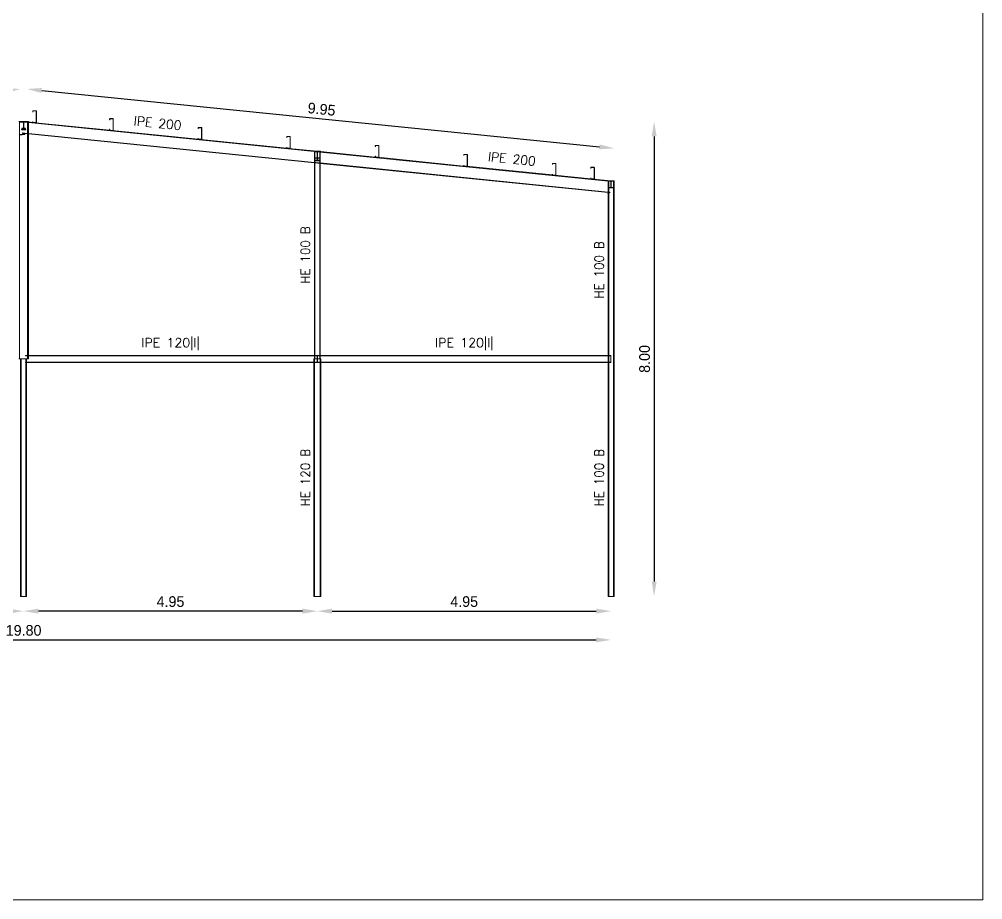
# Model space of a CAD drawing. Header units: millimetres. Extents: x 0 to 149, y -64 to 103.
# Drawn here: x 25.76 to 42, y 25.66 to 40.5 of the extents above; entities that cross this region are included whole.
import ezdxf
from ezdxf.enums import TextEntityAlignment as Align

# ---------------------------------------------------------------- set-up
doc = ezdxf.new("R2010")
doc.units = ezdxf.units.MM
for name, color, linetype, lineweight in [('BARRAS_DE_ACERO', 7, 'Continuous', 9), ('COTAS', 13, 'Continuous', 9), ('RECUAD_LIMITES', 2, 'Continuous', 0), ('REFERENCIA_DE_LAS_BARRAS', 2, 'Continuous', 9)]:
    doc.layers.add(name, color=color, linetype=linetype, lineweight=lineweight)
doc.styles.add('CYPETXT', font='romans__.ttf', dxfattribs={"height": 0.2})
doc.styles.add('RomanS', font='')
doc.styles.get('RomanS').set_extended_font_data('Porsche')
doc.dimstyles.new('100-color', dxfattribs={"dimtxt": 0.18, "dimasz": 0.25, "dimexe": 0, "dimexo": 0.5, "dimgap": 0.07, "dimtad": 1, "dimzin": 4, "dimdsep": 46, "dimtxsty": 'RomanS', "dimcen": 0.1, "dimse1": 1, "dimse2": 1, "dimadec": 0, "dimazin": 0, "dimtfac": 1, "dimtix": 1, "dimtmove": 2, "dimatfit": 3, "dimfxl": 1, "dimtvp": 1.058824, "dimtolj": 1, "dimtzin": 1, "dimarcsym": 0})

# ---------------------------------------------------------------- blocks, each defined once
blk = doc.blocks.new('*D355')
at = {"layer": 'COTAS', "color": 0, "lineweight": -2, "transparency": 16777216}
blk.add_line((30.536, 30.527), (26.086, 30.527), dxfattribs=at)
at = {"layer": 'COTAS', "color": 0, "transparency": 16777216}
for points in [[(26.086, 30.569), (26.086, 30.485), (25.836, 30.527)], [(30.536, 30.569), (30.536, 30.485), (30.786, 30.527)]]:
    blk.add_solid(points, dxfattribs=at)
at = {"layer": 'Defpoints', "color": 0, "transparency": 16777216}
for p in [(25.836, 30.776), (30.786, 30.776), (25.836, 30.527)]:
    blk.add_point(p, dxfattribs=at)
at = {"layer": 'COTAS', "color": 0, "transparency": 16777216, "insert": (28.311, 30.687), "char_height": 0.18, "attachment_point": 5, "style": 'RomanS'}
blk.add_mtext('\\A1;4.95', dxfattribs=at)
blk = doc.blocks.new('*D356')
at = {"layer": 'COTAS', "color": 0, "lineweight": -2, "transparency": 16777216}
blk.add_line((16.186, 30.042), (35.486, 30.042), dxfattribs=at)
at = {"layer": 'COTAS', "color": 0, "transparency": 16777216}
for points in [[(16.186, 30.084), (16.186, 30.001), (15.936, 30.042)], [(35.486, 30.084), (35.486, 30.001), (35.736, 30.042)]]:
    blk.add_solid(points, dxfattribs=at)
at = {"layer": 'Defpoints', "color": 0, "transparency": 16777216}
for p in [(15.936, 30.776), (35.736, 30.776), (35.736, 30.042)]:
    blk.add_point(p, dxfattribs=at)
at = {"layer": 'COTAS', "color": 0, "transparency": 16777216, "insert": (25.836, 30.202), "char_height": 0.18, "attachment_point": 5, "style": 'RomanS'}
blk.add_mtext('\\A1;19.80', dxfattribs=at)
blk = doc.blocks.new('*D359')
at = {"layer": 'COTAS', "color": 0, "lineweight": -2, "transparency": 16777216}
blk.add_line((31.036, 30.527), (35.486, 30.527), dxfattribs=at)
at = {"layer": 'COTAS', "color": 0, "transparency": 16777216}
for points in [[(31.036, 30.569), (31.036, 30.485), (30.786, 30.527)], [(35.486, 30.569), (35.486, 30.485), (35.736, 30.527)]]:
    blk.add_solid(points, dxfattribs=at)
at = {"layer": 'Defpoints', "color": 0, "transparency": 16777216}
for p in [(30.786, 30.776), (35.736, 30.776), (35.736, 30.527)]:
    blk.add_point(p, dxfattribs=at)
at = {"layer": 'COTAS', "color": 0, "transparency": 16777216, "insert": (33.261, 30.687), "char_height": 0.18, "attachment_point": 5, "style": 'RomanS'}
blk.add_mtext('\\A1;4.95', dxfattribs=at)
blk = doc.blocks.new('*D361')
at = {"layer": 'COTAS', "color": 0, "lineweight": -2, "transparency": 16777216}
blk.add_line((14.577, 38.526), (14.577, 35.026), dxfattribs=at)
at = {"layer": 'COTAS', "color": 0, "transparency": 16777216}
for points in [[(14.535, 38.526), (14.618, 38.526), (14.577, 38.776)], [(14.535, 35.026), (14.618, 35.026), (14.577, 34.776)]]:
    blk.add_solid(points, dxfattribs=at)
at = {"layer": 'Defpoints', "color": 0, "transparency": 16777216}
for p in [(25.836, 38.776), (14.577, 34.776), (25.836, 34.776)]:
    blk.add_point(p, dxfattribs=at)
at = {"layer": 'COTAS', "color": 0, "transparency": 16777216, "insert": (14.417, 36.776), "char_height": 0.18, "attachment_point": 5, "rotation": 90, "style": 'RomanS'}
blk.add_mtext('\\A1;4.00', dxfattribs=at)
blk = doc.blocks.new('*D363')
at = {"layer": 'COTAS', "color": 0, "lineweight": -2, "transparency": 16777216}
blk.add_line((36.462, 38.526), (36.462, 31.026), dxfattribs=at)
at = {"layer": 'COTAS', "color": 0, "transparency": 16777216}
for points in [[(36.421, 38.526), (36.504, 38.526), (36.462, 38.776)], [(36.421, 31.026), (36.504, 31.026), (36.462, 30.776)]]:
    blk.add_solid(points, dxfattribs=at)
at = {"layer": 'Defpoints', "color": 0, "transparency": 16777216}
for p in [(25.836, 38.776), (25.836, 30.776), (36.462, 30.776)]:
    blk.add_point(p, dxfattribs=at)
at = {"layer": 'COTAS', "color": 0, "transparency": 16777216, "insert": (36.302, 34.776), "char_height": 0.18, "attachment_point": 5, "rotation": 90, "style": 'RomanS'}
blk.add_mtext('\\A1;8.00', dxfattribs=at)
blk = doc.blocks.new('*D364')
at = {"layer": 'COTAS', "color": 0, "lineweight": -2, "transparency": 16777216}
blk.add_line((16.186, 30.527), (25.586, 30.527), dxfattribs=at)
at = {"layer": 'COTAS', "color": 0, "transparency": 16777216}
for points in [[(16.186, 30.569), (16.186, 30.485), (15.936, 30.527)], [(25.586, 30.569), (25.586, 30.485), (25.836, 30.527)]]:
    blk.add_solid(points, dxfattribs=at)
at = {"layer": 'Defpoints', "color": 0, "transparency": 16777216}
for p in [(15.936, 30.776), (25.836, 30.776), (25.836, 30.527)]:
    blk.add_point(p, dxfattribs=at)
at = {"layer": 'COTAS', "color": 0, "transparency": 16777216, "insert": (20.886, 30.687), "char_height": 0.18, "attachment_point": 5, "style": 'RomanS'}
blk.add_mtext('\\A1;9.90', dxfattribs=at)
blk = doc.blocks.new('*D365')
at = {"layer": 'COTAS', "color": 0, "lineweight": -2, "transparency": 16777216}
blk.add_line((16.13, 38.348), (25.532, 39.298), dxfattribs=at)
at = {"layer": 'COTAS', "color": 0, "transparency": 16777216}
for points in [[(25.528, 39.339), (25.537, 39.256), (25.781, 39.323)], [(16.126, 38.389), (16.134, 38.306), (15.881, 38.323)]]:
    blk.add_solid(points, dxfattribs=at)
at = {"layer": 'Defpoints', "color": 0, "transparency": 16777216}
for p in [(25.781, 39.323), (25.836, 38.776), (15.936, 37.776)]:
    blk.add_point(p, dxfattribs=at)
at = {"layer": 'COTAS', "color": 0, "transparency": 16777216, "insert": (20.815, 38.982), "char_height": 0.18, "attachment_point": 5, "rotation": 5.7679, "style": 'RomanS'}
blk.add_mtext('\\A1;9.95', dxfattribs=at)
blk = doc.blocks.new('*D366')
at = {"layer": 'COTAS', "color": 0, "lineweight": -2, "transparency": 16777216}
blk.add_line((26.141, 39.299), (35.543, 38.349), dxfattribs=at)
at = {"layer": 'COTAS', "color": 0, "transparency": 16777216}
for points in [[(26.145, 39.34), (26.136, 39.257), (25.892, 39.324)], [(35.547, 38.39), (35.539, 38.307), (35.792, 38.324)]]:
    blk.add_solid(points, dxfattribs=at)
at = {"layer": 'Defpoints', "color": 0, "transparency": 16777216}
for p in [(25.836, 38.776), (35.792, 38.324), (35.736, 37.776)]:
    blk.add_point(p, dxfattribs=at)
at = {"layer": 'COTAS', "color": 0, "transparency": 16777216, "insert": (30.858, 38.983), "char_height": 0.18, "attachment_point": 5, "rotation": 354.2321, "style": 'RomanS'}
blk.add_mtext('\\A1;9.95', dxfattribs=at)

msp = doc.modelspace()

# ---------------------------------------------------------------- linework, layer by layer
at = {"layer": 'BARRAS_DE_ACERO'}
for p, q in [((25.993, 38.954), (25.992, 38.953)), ((25.992, 38.951), (25.992, 38.953)), ((25.992, 38.936), (25.992, 38.951)), ((25.992, 38.936), (25.994, 38.936)), ((25.995, 38.955), (25.993, 38.954)), ((25.994, 38.952), (25.995, 38.953)), ((25.994, 38.951), (25.994, 38.952)), ((25.994, 38.951), (25.994, 38.936)), ((25.995, 38.955), (25.997, 38.956)), ((25.995, 38.953), (25.996, 38.953)), ((25.996, 38.953), (25.997, 38.954)), ((25.997, 38.954), (26.048, 38.954)), ((26.049, 38.955), (26.051, 38.954)), ((26.049, 38.953), (26.05, 38.952)), ((26.05, 38.952), (26.05, 38.951)), ((26.05, 38.951), (26.05, 38.76)), ((26.052, 38.953), (26.051, 38.954)), ((26.052, 38.953), (26.052, 38.951)), ((26.052, 38.76), (26.052, 38.951)), ((27.285, 38.82), (27.286, 38.822)), ((27.285, 38.82), (27.285, 38.805)), ((27.287, 38.824), (27.286, 38.822)), ((27.287, 38.824), (27.288, 38.825)), ((27.287, 38.82), (27.288, 38.821)), ((27.287, 38.805), (27.287, 38.82)), ((27.288, 38.825), (27.29, 38.825)), ((27.288, 38.822), (27.289, 38.823)), ((27.288, 38.822), (27.288, 38.821)), ((27.288, 38.82), (27.288, 38.821)), ((27.288, 38.82), (27.288, 38.805)), ((27.289, 38.823), (27.29, 38.823)), ((27.29, 38.825), (27.341, 38.825)), ((27.341, 38.823), (27.29, 38.823)), ((27.34, 38.822), (27.29, 38.822)), ((27.29, 38.822), (27.29, 38.822)), ((27.34, 38.822), (27.341, 38.822)), ((27.343, 38.825), (27.341, 38.825)), ((27.341, 38.823), (27.342, 38.823)), ((27.341, 38.822), (27.342, 38.822)), ((27.343, 38.822), (27.342, 38.823)), ((27.342, 38.822), (27.343, 38.821)), ((27.344, 38.824), (27.343, 38.825)), ((27.343, 38.821), (27.343, 38.822)), ((27.343, 38.821), (27.343, 38.82)), ((27.343, 38.821), (27.343, 38.82)), ((27.343, 38.629), (27.343, 38.82)), ((27.343, 38.82), (27.343, 38.63)), ((27.345, 38.82), (27.345, 38.82)), ((27.345, 38.82), (27.345, 38.82)), ((27.345, 38.63), (27.345, 38.82)), ((25.8, 38.772), (25.769, 38.769)), ((25.769, 38.76), (25.834, 38.766)), ((25.769, 38.557), (25.769, 38.76)), ((25.836, 38.776), (25.8, 38.776)), ((25.8, 38.772), (25.8, 38.776)), ((25.8, 38.769), (25.8, 38.772)), ((25.834, 38.769), (25.8, 38.769)), ((25.804, 38.662), (25.834, 38.662)), ((25.804, 38.662), (25.804, 38.656)), ((25.824, 38.656), (25.804, 38.656)), ((25.824, 38.656), (25.834, 38.656)), ((25.834, 38.769), (25.834, 38.766)), ((25.834, 38.766), (25.834, 38.662)), ((25.839, 38.776), (25.836, 38.776)), ((25.839, 38.769), (25.873, 38.769)), ((25.839, 38.767), (25.903, 38.76)), ((25.839, 38.662), (25.839, 38.672)), ((25.839, 38.656), (25.839, 38.662)), ((25.839, 38.662), (25.839, 38.662)), ((25.849, 38.656), (25.839, 38.656)), ((25.839, 38.643), (25.839, 38.656)), ((25.868, 38.656), (25.849, 38.656)), ((25.868, 38.662), (25.868, 38.656)), ((25.873, 38.776), (25.873, 38.772)), ((25.873, 38.772), (25.903, 38.769)), ((25.873, 38.772), (25.873, 38.769)), ((25.903, 38.776), (25.903, 38.769)), ((25.903, 38.769), (25.903, 38.76)), ((25.903, 38.576), (25.903, 38.76)), ((25.916, 38.776), (25.916, 38.768)), ((25.916, 38.768), (25.992, 38.76)), ((25.916, 38.759), (25.916, 38.768)), ((25.916, 38.759), (25.916, 38.575)), ((30.731, 38.273), (25.916, 38.759)), ((25.992, 38.776), (25.992, 38.76)), ((25.992, 38.776), (25.994, 38.776)), ((25.992, 38.76), (25.992, 38.76)), ((25.992, 38.76), (25.992, 38.758)), ((25.993, 38.757), (25.992, 38.758)), ((25.995, 38.756), (25.993, 38.757)), ((25.994, 38.76), (25.994, 38.776)), ((26.016, 38.758), (25.994, 38.76)), ((25.994, 38.76), (25.994, 38.76)), ((25.994, 38.76), (25.994, 38.759)), ((25.994, 38.759), (25.995, 38.758)), ((25.995, 38.758), (25.996, 38.758)), ((25.995, 38.756), (25.997, 38.756)), ((25.997, 38.758), (25.996, 38.758)), ((25.997, 38.758), (26.016, 38.758)), ((25.997, 38.756), (26.035, 38.756)), ((26.048, 38.758), (26.016, 38.758)), ((26.035, 38.756), (27.285, 38.629)), ((26.048, 38.756), (26.035, 38.756)), ((26.048, 38.758), (26.049, 38.758)), ((26.048, 38.758), (26.048, 38.758)), ((26.048, 38.756), (26.049, 38.756)), ((26.05, 38.759), (26.049, 38.758)), ((26.049, 38.756), (26.051, 38.757)), ((26.05, 38.76), (26.05, 38.759)), ((26.051, 38.757), (26.052, 38.758)), ((26.052, 38.76), (26.052, 38.758)), ((27.287, 38.805), (27.285, 38.805)), ((27.285, 38.805), (27.285, 38.805)), ((27.285, 38.645), (27.285, 38.629)), ((27.285, 38.645), (27.285, 38.645)), ((27.285, 38.645), (27.287, 38.645)), ((27.288, 38.805), (27.287, 38.805)), ((27.288, 38.645), (27.287, 38.645)), ((27.287, 38.645), (27.287, 38.629)), ((27.288, 38.63), (27.288, 38.645)), ((28.778, 38.671), (28.779, 38.673)), ((28.778, 38.67), (28.778, 38.671)), ((28.778, 38.654), (28.778, 38.67)), ((28.78, 38.654), (28.778, 38.654)), ((28.781, 38.674), (28.779, 38.673)), ((28.781, 38.671), (28.78, 38.671)), ((28.78, 38.67), (28.78, 38.671)), ((28.781, 38.67), (28.78, 38.669)), ((28.78, 38.654), (28.78, 38.67)), ((28.78, 38.669), (28.78, 38.654)), ((28.78, 38.654), (28.78, 38.654)), ((28.781, 38.674), (28.782, 38.674)), ((28.782, 38.672), (28.781, 38.672)), ((28.781, 38.672), (28.781, 38.671)), ((28.782, 38.674), (28.833, 38.674)), ((28.782, 38.672), (28.833, 38.672)), ((28.783, 38.672), (28.782, 38.671)), ((28.783, 38.672), (28.833, 38.672)), ((28.833, 38.674), (28.835, 38.674)), ((28.833, 38.672), (28.834, 38.672)), ((28.833, 38.672), (28.834, 38.671)), ((28.835, 38.671), (28.834, 38.672)), ((28.835, 38.671), (28.834, 38.671)), ((28.837, 38.673), (28.835, 38.674)), ((28.835, 38.671), (28.835, 38.67)), ((28.835, 38.669), (28.835, 38.67)), ((28.835, 38.479), (28.835, 38.669)), ((28.836, 38.479), (28.836, 38.67)), ((28.837, 38.671), (28.837, 38.673)), ((28.837, 38.671), (28.838, 38.67)), ((28.838, 38.67), (28.838, 38.669)), ((28.838, 38.669), (28.838, 38.669)), ((28.838, 38.479), (28.838, 38.669)), ((28.838, 38.669), (28.838, 38.479)), ((25.858, 38.566), (25.769, 38.557)), ((25.769, 38.548), (25.859, 38.557)), ((25.769, 38.557), (25.769, 38.548)), ((25.769, 38.548), (25.769, 34.776)), ((25.8, 38.643), (25.823, 38.643)), ((25.8, 38.636), (25.8, 38.643)), ((25.831, 38.636), (25.8, 38.636)), ((25.817, 38.585), (25.816, 38.577)), ((25.816, 38.577), (25.857, 38.573)), ((25.821, 38.585), (25.817, 38.585)), ((25.821, 38.585), (25.856, 38.581)), ((25.834, 38.643), (25.823, 38.643)), ((25.831, 38.636), (25.851, 38.636)), ((25.85, 38.643), (25.839, 38.643)), ((25.851, 38.636), (25.851, 38.636)), ((25.851, 38.636), (25.873, 38.636)), ((25.857, 38.573), (25.903, 38.568)), ((25.858, 38.566), (25.859, 38.557)), ((25.873, 38.643), (25.86, 38.643)), ((25.873, 38.643), (25.873, 38.636)), ((25.903, 38.576), (25.903, 38.568)), ((25.903, 34.836), (25.903, 38.568)), ((25.916, 38.567), (25.916, 34.836)), ((25.916, 38.567), (30.736, 38.08)), ((27.285, 38.629), (27.285, 38.629)), ((27.285, 38.629), (27.285, 38.629)), ((27.286, 38.628), (27.285, 38.629)), ((27.286, 38.628), (27.287, 38.626)), ((27.287, 38.626), (27.288, 38.625)), ((27.288, 38.63), (27.288, 38.629)), ((27.288, 38.628), (27.288, 38.629)), ((27.304, 38.627), (27.288, 38.629)), ((27.288, 38.628), (27.288, 38.628)), ((27.289, 38.627), (27.288, 38.628)), ((27.288, 38.625), (27.29, 38.625)), ((27.29, 38.627), (27.289, 38.627)), ((27.309, 38.627), (27.29, 38.627)), ((27.29, 38.625), (27.329, 38.625)), ((27.341, 38.627), (27.309, 38.627)), ((28.778, 38.479), (27.329, 38.625)), ((27.34, 38.627), (27.341, 38.628)), ((27.341, 38.628), (27.342, 38.628)), ((27.342, 38.627), (27.341, 38.627)), ((27.342, 38.628), (27.343, 38.629)), ((27.343, 38.628), (27.342, 38.627)), ((27.343, 38.63), (27.343, 38.629)), ((27.343, 38.629), (27.343, 38.628)), ((27.343, 38.628), (27.343, 38.628)), ((27.345, 38.63), (27.345, 38.629)), ((27.345, 38.628), (27.345, 38.629)), ((28.78, 38.494), (28.78, 38.494)), ((28.78, 38.479), (28.78, 38.494)), ((28.78, 38.494), (28.78, 38.479)), ((30.27, 38.519), (30.27, 38.503)), ((30.27, 38.503), (30.272, 38.503)), ((30.272, 38.522), (30.273, 38.523)), ((30.272, 38.52), (30.273, 38.521)), ((30.272, 38.52), (30.272, 38.519)), ((30.275, 38.523), (30.273, 38.523)), ((30.273, 38.52), (30.274, 38.521)), ((30.274, 38.521), (30.273, 38.521)), ((30.273, 38.52), (30.273, 38.519)), ((30.273, 38.518), (30.273, 38.519)), ((30.273, 38.518), (30.273, 38.503)), ((30.275, 38.521), (30.274, 38.521)), ((30.274, 38.521), (30.275, 38.521)), ((30.326, 38.523), (30.275, 38.523)), ((30.275, 38.521), (30.325, 38.521)), ((30.326, 38.521), (30.275, 38.521)), ((30.326, 38.521), (30.325, 38.521)), ((30.327, 38.523), (30.326, 38.523)), ((30.327, 38.521), (30.326, 38.521)), ((30.326, 38.521), (30.327, 38.52)), ((30.327, 38.523), (30.329, 38.522)), ((30.328, 38.521), (30.327, 38.521)), ((30.328, 38.519), (30.327, 38.52)), ((30.328, 38.52), (30.328, 38.521)), ((30.328, 38.52), (30.328, 38.519)), ((30.328, 38.519), (30.328, 38.518)), ((30.328, 38.328), (30.328, 38.519)), ((30.328, 38.518), (30.328, 38.328)), ((30.33, 38.521), (30.329, 38.522)), ((30.33, 38.521), (30.33, 38.519)), ((30.33, 38.518), (30.33, 38.519)), ((30.33, 38.518), (30.33, 38.328)), ((30.33, 38.518), (30.33, 38.518)), ((28.778, 38.479), (28.778, 38.477)), ((28.778, 38.479), (28.778, 38.479)), ((28.779, 38.475), (28.778, 38.477)), ((28.781, 38.474), (28.779, 38.475)), ((28.78, 38.479), (28.78, 38.478)), ((28.781, 38.478), (28.78, 38.478)), ((28.78, 38.478), (28.78, 38.478)), ((28.781, 38.477), (28.78, 38.478)), ((28.781, 38.476), (28.781, 38.477)), ((28.781, 38.476), (28.782, 38.476)), ((28.781, 38.474), (28.782, 38.474)), ((28.782, 38.476), (28.802, 38.476)), ((28.821, 38.474), (28.782, 38.474)), ((28.802, 38.476), (28.797, 38.477)), ((28.797, 38.477), (28.833, 38.477)), ((28.833, 38.476), (28.802, 38.476)), ((28.833, 38.474), (28.821, 38.474)), ((28.833, 38.477), (28.834, 38.477)), ((28.833, 38.476), (28.834, 38.476)), ((28.835, 38.477), (28.834, 38.476)), ((28.834, 38.477), (28.835, 38.477)), ((28.835, 38.478), (28.835, 38.479)), ((28.835, 38.477), (28.836, 38.478)), ((28.835, 38.477), (28.835, 38.478)), ((28.836, 38.478), (28.836, 38.479)), ((28.837, 38.477), (28.838, 38.479)), ((28.837, 38.477), (28.837, 38.475)), ((28.838, 38.479), (28.838, 38.479)), ((28.838, 38.479), (28.838, 38.479)), ((30.272, 38.343), (30.27, 38.343)), ((30.27, 38.343), (30.27, 38.328)), ((30.27, 38.328), (30.27, 38.328)), ((30.271, 38.326), (30.272, 38.325)), ((30.272, 38.327), (30.272, 38.328)), ((30.273, 38.326), (30.272, 38.327)), ((30.273, 38.324), (30.272, 38.325)), ((30.273, 38.343), (30.273, 38.328)), ((30.273, 38.328), (30.273, 38.327)), ((30.273, 38.327), (30.289, 38.326)), ((30.274, 38.326), (30.273, 38.326)), ((30.275, 38.323), (30.273, 38.324)), ((30.274, 38.326), (30.275, 38.325)), ((30.294, 38.325), (30.275, 38.325)), ((30.275, 38.323), (30.314, 38.323)), ((30.326, 38.325), (30.294, 38.325)), ((30.327, 38.326), (30.326, 38.325)), ((30.328, 38.327), (30.327, 38.327)), ((30.327, 38.326), (30.328, 38.326)), ((30.329, 38.325), (30.327, 38.324)), ((30.328, 38.327), (30.328, 38.328)), ((30.328, 38.327), (30.328, 38.328)), ((30.328, 38.326), (30.328, 38.327)), ((30.33, 38.326), (30.329, 38.325)), ((30.33, 38.328), (30.33, 38.328)), ((30.33, 38.326), (30.33, 38.328)), ((31.763, 38.37), (31.764, 38.371)), ((31.763, 38.368), (31.763, 38.37)), ((31.763, 38.353), (31.763, 38.368)), ((31.763, 38.353), (31.765, 38.353)), ((31.766, 38.37), (31.765, 38.37)), ((31.765, 38.369), (31.765, 38.37)), ((31.765, 38.369), (31.766, 38.369)), ((31.765, 38.368), (31.765, 38.369)), ((31.765, 38.353), (31.765, 38.368)), ((31.765, 38.353), (31.765, 38.353)), ((31.766, 38.37), (31.767, 38.371)), ((31.767, 38.37), (31.766, 38.369)), ((31.767, 38.371), (31.818, 38.371)), ((31.767, 38.37), (31.768, 38.37)), ((31.818, 38.37), (31.768, 38.37)), ((31.818, 38.371), (31.819, 38.37)), ((31.819, 38.37), (31.818, 38.37)), ((31.819, 38.37), (31.82, 38.37)), ((31.819, 38.369), (31.819, 38.37)), ((31.82, 38.369), (31.819, 38.369)), ((31.82, 38.372), (31.821, 38.371)), ((31.82, 38.369), (31.82, 38.37)), ((31.82, 38.369), (31.821, 38.368)), ((31.82, 38.368), (31.82, 38.369)), ((31.82, 38.178), (31.82, 38.368)), ((31.823, 38.178), (31.823, 38.368)), ((31.823, 38.178), (31.823, 38.368)), ((31.823, 38.368), (31.823, 38.368)), ((31.823, 38.368), (31.823, 38.368)), ((30.731, 38.273), (30.736, 38.272)), ((30.736, 38.272), (30.736, 38.266)), ((30.736, 38.088), (30.736, 38.266)), ((30.745, 38.268), (30.745, 38.276)), ((30.746, 38.268), (30.745, 38.268)), ((30.746, 38.268), (30.746, 38.123)), ((30.754, 38.162), (30.774, 38.162)), ((30.775, 38.162), (30.774, 38.162)), ((30.784, 38.268), (30.784, 38.267)), ((30.784, 38.162), (30.784, 38.156)), ((30.786, 38.276), (30.827, 38.276)), ((30.789, 38.268), (30.789, 38.267)), ((30.789, 38.268), (30.826, 38.268)), ((30.789, 38.156), (30.789, 38.162)), ((30.818, 38.162), (30.789, 38.162)), ((30.818, 38.162), (30.818, 38.156)), ((30.827, 38.268), (30.826, 38.268)), ((30.826, 38.263), (30.826, 38.123)), ((30.827, 38.271), (30.827, 38.274)), ((30.827, 38.268), (30.827, 38.271)), ((30.841, 38.276), (30.836, 38.276)), ((30.841, 38.27), (30.836, 38.271)), ((30.841, 38.276), (30.841, 38.27)), ((30.841, 38.27), (31.763, 38.177)), ((31.763, 38.193), (31.765, 38.193)), ((31.763, 38.193), (31.763, 38.177)), ((31.763, 38.177), (31.763, 38.175)), ((31.763, 38.177), (31.763, 38.177)), ((31.764, 38.174), (31.763, 38.175)), ((31.765, 38.173), (31.764, 38.174)), ((31.765, 38.193), (31.765, 38.193)), ((31.765, 38.178), (31.765, 38.193)), ((31.765, 38.193), (31.765, 38.177)), ((31.765, 38.177), (31.765, 38.177)), ((31.765, 38.177), (31.765, 38.177)), ((31.765, 38.177), (31.765, 38.176)), ((31.765, 38.176), (31.765, 38.175)), ((31.766, 38.175), (31.765, 38.175)), ((31.767, 38.173), (31.765, 38.173)), ((31.767, 38.175), (31.766, 38.175)), ((31.786, 38.175), (31.767, 38.175)), ((31.806, 38.173), (31.767, 38.173)), ((31.818, 38.175), (31.786, 38.175)), ((31.818, 38.175), (31.819, 38.175)), ((31.819, 38.175), (31.818, 38.175)), ((31.82, 38.173), (31.818, 38.173)), ((31.82, 38.177), (31.819, 38.176)), ((31.819, 38.176), (31.819, 38.175)), ((31.819, 38.175), (31.82, 38.175)), ((31.82, 38.178), (31.82, 38.177)), ((31.82, 38.175), (31.82, 38.176)), ((31.822, 38.175), (31.823, 38.177)), ((31.823, 38.178), (31.823, 38.178)), ((31.823, 38.177), (31.823, 38.178)), ((33.256, 38.221), (33.255, 38.219)), ((33.255, 38.219), (33.255, 38.217)), ((33.255, 38.202), (33.255, 38.217)), ((33.257, 38.202), (33.255, 38.202)), ((33.258, 38.222), (33.256, 38.221)), ((33.257, 38.218), (33.258, 38.219)), ((33.257, 38.217), (33.257, 38.218)), ((33.257, 38.217), (33.257, 38.202)), ((33.258, 38.222), (33.26, 38.222)), ((33.259, 38.22), (33.258, 38.219)), ((33.259, 38.22), (33.26, 38.22)), ((33.26, 38.222), (33.311, 38.222)), ((33.311, 38.22), (33.26, 38.22)), ((33.312, 38.222), (33.311, 38.222)), ((33.311, 38.22), (33.312, 38.22)), ((33.314, 38.221), (33.312, 38.222)), ((33.312, 38.22), (33.312, 38.219)), ((33.312, 38.219), (33.313, 38.218)), ((33.313, 38.217), (33.313, 38.218)), ((33.313, 38.026), (33.313, 38.217)), ((33.315, 38.219), (33.314, 38.221)), ((33.315, 38.217), (33.315, 38.219)), ((33.315, 38.026), (33.315, 38.217)), ((30.736, 38.08), (30.736, 38.065)), ((30.736, 38.056), (30.736, 38.065)), ((30.736, 34.896), (30.736, 38.056)), ((30.746, 38.123), (30.745, 38.123)), ((30.745, 38.123), (30.745, 38.116)), ((30.745, 38.116), (30.746, 38.116)), ((30.746, 38.123), (30.784, 38.123)), ((30.746, 38.116), (30.77, 38.116)), ((30.746, 38.087), (30.746, 38.116)), ((30.746, 38.087), (30.767, 38.085)), ((30.746, 38.079), (30.746, 34.896)), ((30.746, 38.079), (30.826, 38.071)), ((30.826, 38.079), (30.767, 38.085)), ((30.789, 38.116), (30.77, 38.116)), ((30.784, 38.156), (30.774, 38.156)), ((30.774, 38.156), (30.774, 38.156)), ((30.784, 38.123), (30.784, 38.156)), ((30.784, 38.123), (30.784, 38.123)), ((30.789, 38.156), (30.818, 38.156)), ((30.789, 38.156), (30.789, 38.156)), ((30.789, 38.156), (30.789, 38.123)), ((30.789, 38.123), (30.795, 38.123)), ((30.826, 38.116), (30.789, 38.116)), ((30.826, 38.123), (30.795, 38.123)), ((30.827, 38.123), (30.826, 38.123)), ((30.826, 38.116), (30.827, 38.116)), ((30.826, 38.116), (30.826, 38.079)), ((30.826, 38.071), (30.826, 34.896)), ((30.827, 38.123), (30.827, 38.116)), ((35.686, 37.588), (30.836, 38.078)), ((30.836, 38.07), (35.686, 37.58)), ((30.836, 38.07), (30.836, 38.065)), ((30.836, 38.065), (30.836, 38.056)), ((33.257, 38.042), (33.255, 38.042)), ((33.255, 38.042), (33.255, 38.026)), ((33.255, 38.026), (33.255, 38.026)), ((33.255, 38.025), (33.255, 38.026)), ((33.256, 38.023), (33.255, 38.025)), ((33.257, 38.026), (33.257, 38.042)), ((33.257, 38.026), (33.257, 38.026)), ((33.257, 38.026), (33.279, 38.024)), ((33.257, 38.026), (33.257, 38.025)), ((33.257, 38.025), (33.258, 38.025)), ((33.258, 38.025), (33.259, 38.024)), ((33.259, 38.024), (33.26, 38.024)), ((33.279, 38.024), (33.26, 38.024)), ((33.26, 38.022), (33.299, 38.022)), ((33.311, 38.024), (33.279, 38.024)), ((33.299, 38.022), (34.747, 37.876)), ((33.311, 38.022), (33.299, 38.022)), ((33.311, 38.024), (33.312, 38.024)), ((33.312, 38.022), (33.311, 38.022)), ((33.312, 38.025), (33.312, 38.024)), ((33.313, 38.025), (33.312, 38.025)), ((33.312, 38.022), (33.314, 38.023)), ((33.313, 38.025), (33.313, 38.026)), ((33.314, 38.023), (33.315, 38.025)), ((33.315, 38.025), (33.315, 38.026)), ((34.747, 38.067), (34.748, 38.068)), ((34.747, 38.067), (34.747, 38.051)), ((34.747, 38.051), (34.749, 38.051)), ((34.748, 38.068), (34.749, 38.07)), ((34.75, 38.071), (34.749, 38.07)), ((34.75, 38.068), (34.749, 38.067)), ((34.749, 38.051), (34.749, 38.067)), ((34.752, 38.071), (34.75, 38.071)), ((34.752, 38.069), (34.751, 38.069)), ((34.752, 38.071), (34.803, 38.071)), ((34.752, 38.069), (34.803, 38.069)), ((34.803, 38.071), (34.805, 38.071)), ((34.804, 38.069), (34.803, 38.069)), ((34.804, 38.069), (34.805, 38.068)), ((34.806, 38.07), (34.805, 38.071)), ((34.805, 38.068), (34.805, 38.068)), ((34.807, 38.068), (34.806, 38.07)), ((34.807, 38.067), (34.807, 38.068)), ((34.807, 37.876), (34.807, 38.067)), ((35.395, 38.003), (35.396, 38.004)), ((35.395, 38.001), (35.395, 38.003)), ((35.395, 38.001), (35.395, 37.986)), ((35.397, 38.005), (35.396, 38.004)), ((35.399, 38.006), (35.397, 38.005)), ((35.397, 38.003), (35.398, 38.004)), ((35.397, 37.986), (35.397, 38.001)), ((35.399, 38.004), (35.398, 38.004)), ((35.399, 38.006), (35.45, 38.006)), ((35.399, 38.004), (35.45, 38.004)), ((35.45, 38.006), (35.452, 38.005)), ((35.45, 38.004), (35.451, 38.004)), ((35.451, 38.004), (35.452, 38.003)), ((35.453, 38.004), (35.452, 38.005)), ((35.452, 38.002), (35.452, 38.003)), ((35.453, 38.001), (35.452, 38.002)), ((35.453, 38.004), (35.454, 38.003)), ((35.453, 38.001), (35.453, 37.81)), ((35.455, 38.001), (35.454, 38.003)), ((35.455, 37.81), (35.455, 38.001)), ((34.749, 37.891), (34.747, 37.891)), ((34.747, 37.891), (34.747, 37.876)), ((34.747, 37.876), (34.748, 37.874)), ((34.747, 37.876), (34.747, 37.876)), ((34.749, 37.876), (34.749, 37.891)), ((34.75, 37.875), (34.749, 37.876)), ((34.771, 37.873), (34.75, 37.875)), ((34.75, 37.875), (34.75, 37.874)), ((34.75, 37.875), (34.75, 37.875)), ((34.751, 37.873), (34.75, 37.874)), ((34.752, 37.873), (34.751, 37.873)), ((34.771, 37.873), (34.752, 37.873)), ((34.791, 37.871), (34.752, 37.871)), ((34.803, 37.873), (34.771, 37.873)), ((34.803, 37.871), (34.791, 37.871)), ((34.804, 37.873), (34.803, 37.873)), ((34.803, 37.871), (34.805, 37.871)), ((34.804, 37.873), (34.805, 37.874)), ((34.805, 37.875), (34.805, 37.876)), ((34.805, 37.874), (34.805, 37.875)), ((34.805, 37.871), (34.806, 37.872)), ((34.806, 37.872), (34.807, 37.874)), ((34.807, 37.874), (34.807, 37.876)), ((35.395, 37.986), (35.397, 37.986)), ((35.395, 37.826), (35.397, 37.826)), ((35.395, 37.826), (35.395, 37.81)), ((35.395, 37.81), (35.395, 37.81)), ((35.397, 37.809), (35.398, 37.808)), ((35.398, 37.808), (35.399, 37.808)), ((35.438, 37.806), (35.399, 37.806)), ((35.45, 37.808), (35.418, 37.808)), ((35.45, 37.806), (35.438, 37.806)), ((35.451, 37.808), (35.45, 37.808)), ((35.45, 37.806), (35.452, 37.806)), ((35.451, 37.808), (35.452, 37.809)), ((35.452, 37.809), (35.453, 37.81)), ((35.452, 37.809), (35.452, 37.809)), ((35.452, 37.806), (35.453, 37.807)), ((35.454, 37.809), (35.453, 37.807)), ((35.454, 37.809), (35.455, 37.81)), ((35.686, 37.772), (35.686, 37.588)), ((35.696, 37.771), (35.696, 37.587)), ((35.704, 37.77), (35.696, 37.771)), ((35.704, 37.77), (35.704, 37.769)), ((35.704, 37.769), (35.714, 37.769)), ((35.734, 37.767), (35.734, 37.662)), ((35.768, 37.776), (35.736, 37.776)), ((35.776, 37.776), (35.768, 37.776)), ((35.786, 37.776), (35.776, 37.776)), ((35.791, 37.776), (35.786, 37.776)), ((35.786, 37.776), (35.786, 37.766)), ((35.791, 37.766), (35.791, 37.776)), ((35.681, 37.556), (35.681, 37.565)), ((35.686, 37.565), (35.681, 37.565)), ((35.686, 37.58), (35.686, 37.565)), ((35.686, 37.556), (35.686, 34.876)), ((35.717, 37.585), (35.696, 37.587)), ((35.696, 37.579), (35.716, 37.577)), ((35.696, 37.579), (35.696, 34.876)), ((35.716, 37.577), (35.717, 37.585)), ((35.739, 37.656), (35.768, 37.656)), ((35.768, 37.662), (35.768, 37.656)), ((35.786, 37.556), (35.786, 37.565)), ((35.786, 37.565), (35.791, 37.565)), ((35.786, 34.876), (35.786, 37.556)), ((35.791, 37.556), (35.786, 37.556)), ((35.791, 37.565), (35.791, 37.556)), ((25.769, 34.776), (25.756, 34.776)), ((25.769, 34.776), (25.786, 34.776)), ((25.786, 30.776), (25.786, 34.776)), ((25.796, 34.776), (25.786, 34.776)), ((25.796, 30.776), (25.796, 34.776)), ((25.834, 34.776), (25.796, 34.776)), ((25.834, 34.776), (25.903, 34.776)), ((25.868, 34.829), (25.868, 34.836)), ((25.868, 34.836), (25.903, 34.836)), ((25.876, 34.776), (25.886, 34.776)), ((25.886, 34.722), (25.886, 34.776)), ((25.903, 34.829), (25.903, 34.776)), ((25.903, 34.776), (25.916, 34.776)), ((25.916, 34.829), (25.916, 34.836)), ((25.916, 34.776), (25.916, 34.829)), ((25.916, 34.829), (30.716, 34.829)), ((30.716, 34.836), (30.736, 34.836)), ((30.716, 34.829), (30.736, 34.829)), ((30.737, 34.776), (30.726, 34.776)), ((30.726, 34.716), (30.726, 34.776)), ((30.736, 34.896), (30.736, 34.776)), ((30.736, 34.776), (30.835, 34.776)), ((30.737, 34.722), (30.737, 34.776)), ((30.746, 34.896), (30.746, 34.776)), ((30.746, 34.829), (30.746, 34.836)), ((30.79, 34.829), (30.79, 34.722)), ((30.826, 34.829), (30.79, 34.829)), ((30.826, 34.896), (30.826, 34.776)), ((30.826, 34.836), (30.826, 34.829)), ((30.835, 34.776), (30.835, 34.722)), ((30.846, 34.776), (30.835, 34.776)), ((30.836, 34.896), (30.836, 34.776)), ((30.856, 34.836), (30.836, 34.836)), ((30.856, 34.829), (30.836, 34.829)), ((30.846, 34.716), (30.846, 34.776)), ((35.686, 34.836), (35.686, 34.829)), ((35.696, 34.836), (35.696, 34.876)), ((35.696, 34.836), (35.696, 34.829)), ((35.696, 34.836), (35.734, 34.836)), ((35.734, 34.829), (35.696, 34.829)), ((35.696, 34.776), (35.696, 34.829)), ((35.734, 34.836), (35.734, 34.829)), ((35.734, 34.829), (35.734, 34.776)), ((35.776, 34.676), (35.776, 34.876)), ((35.786, 34.876), (35.786, 34.867)), ((35.786, 34.867), (35.786, 34.684)), ((25.868, 34.722), (25.868, 34.716)), ((25.868, 34.716), (25.876, 34.716)), ((25.876, 34.716), (25.876, 34.722)), ((25.876, 30.776), (25.876, 34.716)), ((25.886, 34.716), (25.886, 34.722)), ((25.886, 34.722), (30.716, 34.722)), ((25.886, 34.716), (25.886, 30.776)), ((30.716, 34.722), (30.726, 34.722)), ((30.716, 34.716), (30.726, 34.716)), ((30.726, 34.656), (30.726, 34.716)), ((30.737, 34.716), (30.783, 34.716)), ((30.737, 34.656), (30.737, 34.716)), ((30.783, 34.716), (30.783, 34.722)), ((30.789, 34.722), (30.789, 34.722)), ((30.835, 34.722), (30.835, 34.716)), ((30.835, 34.656), (30.835, 34.716)), ((30.835, 30.776), (30.835, 34.656)), ((30.846, 34.722), (30.856, 34.722)), ((30.846, 34.716), (30.856, 34.716)), ((30.846, 34.656), (30.846, 34.716)), ((30.846, 30.776), (30.846, 34.656)), ((35.686, 34.722), (30.856, 34.722)), ((35.686, 34.716), (30.856, 34.716)), ((35.686, 34.716), (35.686, 34.684)), ((35.686, 34.676), (35.686, 34.684)), ((35.686, 30.776), (35.686, 34.676)), ((35.696, 34.676), (35.696, 34.716)), ((35.696, 34.716), (35.706, 34.716)), ((35.696, 30.776), (35.696, 34.676)), ((35.776, 30.776), (35.776, 34.676)), ((35.786, 34.684), (35.786, 34.676)), ((25.796, 30.776), (25.786, 30.776)), ((30.835, 30.776), (30.737, 30.776)), ((30.835, 30.776), (30.846, 30.776)), ((35.686, 30.776), (35.696, 30.776)), ((35.696, 30.776), (35.776, 30.776)), ((35.786, 30.776), (35.776, 30.776))]:
    msp.add_line(p, q, dxfattribs=at)
for points in [[(26.049, 38.955), (26.048, 38.956), (25.997, 38.956)], [(26.049, 38.953), (26.048, 38.953), (26.048, 38.954)], [(27.288, 38.821), (27.289, 38.822), (27.29, 38.822)], [(27.344, 38.824), (27.345, 38.822), (27.345, 38.82)], [(27.345, 38.63), (27.345, 38.63), (27.345, 38.82)], [(25.756, 38.776), (25.769, 38.776), (25.8, 38.776)], [(25.769, 38.776), (25.769, 38.769), (25.769, 38.76)], [(25.834, 38.662), (25.834, 38.656), (25.834, 38.643)], [(25.839, 38.776), (25.873, 38.776), (25.903, 38.776), (25.916, 38.776)], [(25.839, 38.769), (25.839, 38.767), (25.839, 38.672)], [(25.868, 38.662), (25.848, 38.662), (25.839, 38.662)], [(28.782, 38.671), (28.781, 38.671), (28.781, 38.67)], [(28.836, 38.67), (28.836, 38.671), (28.835, 38.671)], [(25.85, 38.643), (25.856, 38.643), (25.86, 38.643)], [(25.903, 38.576), (25.903, 38.576), (25.856, 38.581)], [(30.736, 38.088), (25.916, 38.575), (25.916, 38.567)], [(27.287, 38.629), (27.288, 38.629), (27.288, 38.629)], [(27.309, 38.627), (27.304, 38.627), (27.34, 38.627)], [(27.343, 38.625), (27.341, 38.625), (27.329, 38.625)], [(27.343, 38.625), (27.344, 38.626), (27.345, 38.628)], [(28.78, 38.494), (28.778, 38.494), (28.778, 38.479)], [(30.272, 38.522), (30.271, 38.521), (30.27, 38.519)], [(30.272, 38.519), (30.272, 38.503), (30.273, 38.503)], [(30.33, 38.518), (30.33, 38.328), (30.33, 38.328)], [(28.78, 38.479), (28.781, 38.478), (28.797, 38.477)], [(30.271, 38.326), (30.27, 38.328), (28.821, 38.474)], [(28.833, 38.474), (28.835, 38.474), (28.837, 38.475)], [(30.272, 38.328), (30.272, 38.343), (30.273, 38.343)], [(30.272, 38.328), (30.272, 38.328), (30.273, 38.327)], [(30.325, 38.326), (30.289, 38.326), (30.294, 38.325)], [(30.327, 38.324), (30.326, 38.323), (30.314, 38.323)], [(30.745, 38.276), (30.786, 38.276), (30.314, 38.323)], [(30.325, 38.326), (30.326, 38.326), (30.327, 38.327)], [(31.764, 38.371), (31.765, 38.372), (31.767, 38.373), (31.818, 38.373), (31.82, 38.372)], [(31.765, 38.369), (31.765, 38.368), (31.765, 38.353)], [(31.82, 38.176), (31.821, 38.177), (31.821, 38.368)], [(31.823, 38.368), (31.822, 38.37), (31.821, 38.371)], [(30.746, 38.268), (30.775, 38.268), (30.784, 38.268)], [(30.754, 38.162), (30.754, 38.156), (30.774, 38.156)], [(30.775, 38.162), (30.784, 38.162), (30.784, 38.267), (30.775, 38.268)], [(30.826, 38.263), (30.789, 38.267), (30.789, 38.252), (30.789, 38.162)], [(30.836, 38.271), (30.836, 38.276), (30.827, 38.276), (30.827, 38.274)], [(35.686, 37.772), (30.836, 38.262), (30.836, 38.078)], [(31.765, 38.178), (31.765, 38.177), (31.781, 38.175)], [(31.786, 38.175), (31.781, 38.175), (31.818, 38.175)], [(31.818, 38.173), (31.806, 38.173), (33.255, 38.026)], [(31.82, 38.173), (31.821, 38.174), (31.822, 38.175)], [(30.836, 38.056), (30.836, 34.896)], [(33.26, 38.022), (33.258, 38.022), (33.256, 38.023)], [(34.75, 38.068), (34.75, 38.068), (34.751, 38.069)], [(34.805, 37.876), (34.805, 38.067), (34.805, 38.068)], [(35.397, 38.003), (35.397, 38.002), (35.397, 38.001)], [(34.752, 37.871), (34.75, 37.871), (34.749, 37.872), (34.748, 37.874)], [(35.395, 37.809), (35.395, 37.81), (34.791, 37.871)], [(35.399, 37.806), (35.397, 37.806), (35.396, 37.807), (35.395, 37.809)], [(35.397, 37.809), (35.397, 37.809), (35.397, 37.81), (35.397, 37.81), (35.397, 37.826)], [(35.399, 37.808), (35.418, 37.808), (35.397, 37.81)], [(35.704, 37.77), (35.704, 37.776), (35.736, 37.776), (35.438, 37.806)], [(35.739, 37.769), (35.768, 37.769), (35.768, 37.776)], [(35.739, 37.769), (35.739, 37.662), (35.768, 37.662)], [(35.776, 37.776), (35.776, 34.876)], [(35.791, 37.766), (35.786, 37.766), (35.786, 37.565)], [(35.681, 37.556), (35.686, 37.556), (35.686, 37.565)], [(35.734, 37.662), (35.704, 37.662), (35.704, 37.656), (35.739, 37.656)], [(25.868, 34.829), (25.903, 34.829), (25.903, 34.836)], [(25.868, 34.722), (25.876, 34.722), (25.876, 34.776)], [(25.916, 34.836), (30.716, 34.836)], [(30.737, 34.716), (30.737, 34.722), (30.783, 34.722), (30.783, 34.829)], [(30.746, 34.829), (30.783, 34.829), (30.783, 34.836)], [(30.746, 34.836), (30.783, 34.836)], [(30.826, 34.836), (30.79, 34.836), (30.79, 34.829)], [(35.686, 34.836), (30.856, 34.836)], [(35.686, 34.829), (30.856, 34.829)], [(35.686, 34.876), (35.686, 34.867), (35.686, 34.836)], [(35.686, 34.829), (35.686, 34.722), (35.686, 34.716)], [(35.696, 34.776), (35.696, 34.722), (35.734, 34.722), (35.734, 34.776)], [(25.886, 34.716), (30.716, 34.716)], [(30.726, 34.656), (30.726, 30.776), (30.737, 30.776)], [(30.737, 30.776), (30.737, 34.656)], [(30.835, 34.722), (30.79, 34.722), (30.79, 34.716)], [(30.835, 34.716), (30.79, 34.716)], [(35.696, 34.722), (35.696, 34.716), (35.734, 34.716), (35.734, 34.722)], [(35.786, 30.776), (35.786, 34.676)], [(25.796, 30.776), (25.876, 30.776), (25.886, 30.776)]]:
    msp.add_lwpolyline(points, dxfattribs=at)
msp.add_lwpolyline([(35.714, 37.769), (35.734, 37.767), (35.734, 37.769), (35.714, 37.769)], close=True, dxfattribs=at)
at = {"layer": 'RECUAD_LIMITES'}
msp.add_lwpolyline([(0, 25.665), (42, 25.665), (42, 55.365), (0, 55.365), (0, 25.665)], close=True, dxfattribs=at)

# ---------------------------------------------------------------- texts
at = {"layer": 'REFERENCIA_DE_LAS_BARRAS', "style": 'CYPETXT'}
for s, rotation, width, p, p2 in [('IPE 200', 354.2005, 0.844169, (27.687, 38.714), (28.488, 38.632)), ('IPE 200', 354.2005, 0.844169, (33.656, 38.111), (34.458, 38.029)), ('HE 100 B', 90, 0.776302, (30.662, 36.042), (30.662, 37.009)), ('HE 100 B', 90, 0.776302, (35.612, 35.792), (35.612, 36.759)), ('HE 120 B', 90, 0.776302, (30.662, 32.292), (30.662, 33.259)), ('HE 100 B', 90, 0.776302, (35.612, 32.292), (35.612, 33.259))]:
    msp.add_text(s, height=0.1533, rotation=rotation, dxfattribs=dict(at, width=width)).set_placement(p, p2, align=Align.FIT)
at = {"layer": 'REFERENCIA_DE_LAS_BARRAS', "style": 'CYPETXT', "width": 0.866546}
for p, p2 in [((27.819, 34.973), (28.804, 34.973)), ((32.769, 34.973), (33.754, 34.973))]:
    msp.add_text('IPE 120|I|', height=0.1533, dxfattribs=at).set_placement(p, p2, align=Align.FIT)

# ---------------------------------------------------------------- dimensions: what is measured, and where the dimension line sits
at = {"layer": 'COTAS'}
for p1, p2, distance, picture, middle in [((15.936, 37.776), (25.836, 38.776), 0.55, '*D365', (20.815, 38.982)), ((25.836, 38.776), (35.736, 37.776), 0.551, '*D366', (30.858, 38.983))]:
    dim = msp.add_aligned_dim(p1=p1, p2=p2, distance=distance, dimstyle='100-color', dxfattribs=at)
    dim.commit()
    dim.dimension.update_dxf_attribs({"geometry": picture, "text_midpoint": middle})
for base, p2, picture, middle in [((14.577, 34.776), (25.836, 34.776), '*D361', (14.417, 36.776)), ((36.462, 30.776), (25.836, 30.776), '*D363', (36.302, 34.776))]:
    dim = msp.add_linear_dim(base=base, p1=(25.836, 38.776), p2=p2, angle=90, dimstyle='100-color', dxfattribs=at)
    dim.commit()
    dim.dimension.update_dxf_attribs({"geometry": picture, "text_midpoint": middle})
for base, p1, p2, picture, middle in [((25.836, 30.527), (15.936, 30.776), (25.836, 30.776), '*D364', (20.886, 30.687)), ((35.736, 30.042), (15.936, 30.776), (35.736, 30.776), '*D356', (25.836, 30.202)), ((25.836, 30.527), (30.786, 30.776), (25.836, 30.776), '*D355', (28.311, 30.687)), ((35.736, 30.527), (30.786, 30.776), (35.736, 30.776), '*D359', (33.261, 30.687))]:
    dim = msp.add_linear_dim(base=base, p1=p1, p2=p2, dimstyle='100-color', dxfattribs=at)
    dim.commit()
    dim.dimension.update_dxf_attribs({"geometry": picture, "text_midpoint": middle})

doc.saveas('drawing.dxf')
